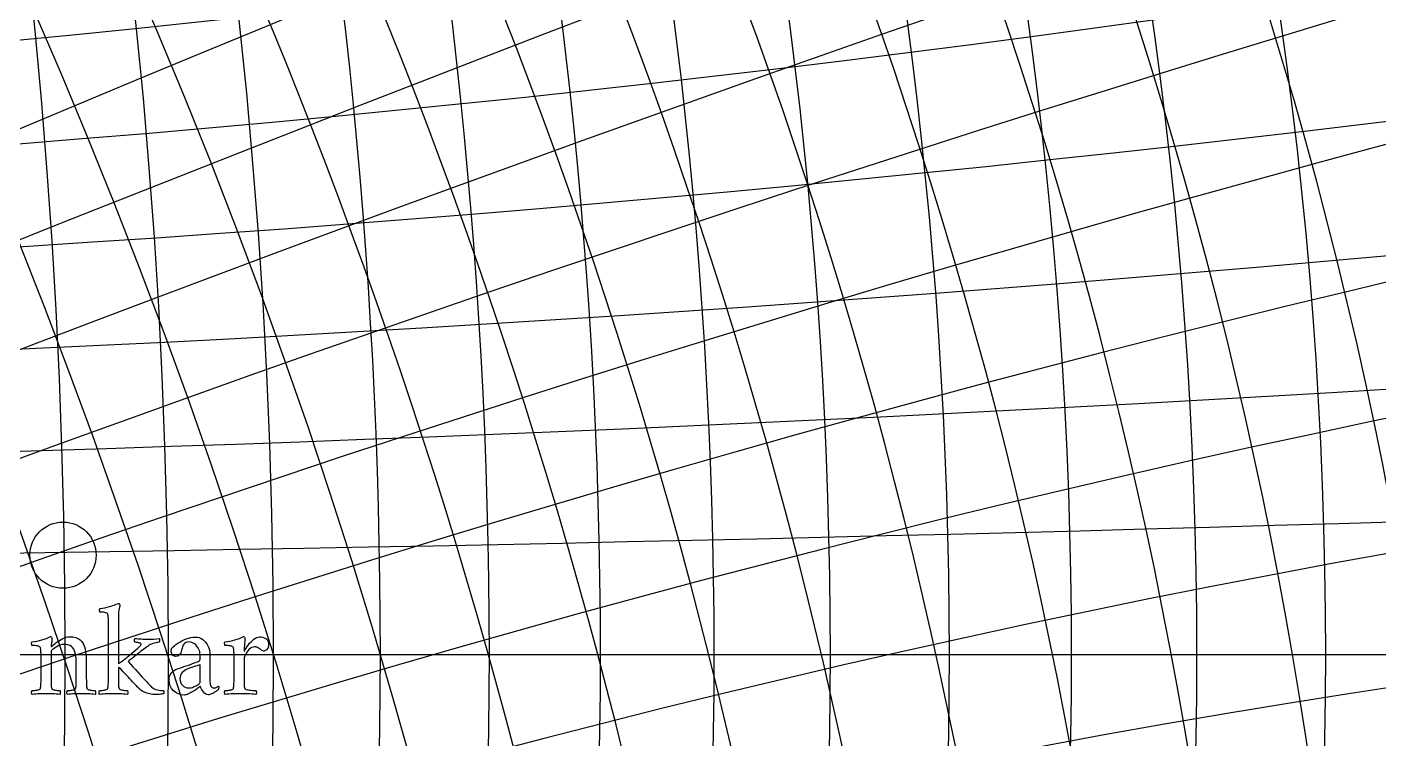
# Model space of a CAD drawing. Header units: millimetres. Extents: x -78 to 78, y -78 to 97.
# Drawn here: x 25.04 to 48.07, y -1.44 to 10.69 of the extents above; entities that cross this region are included whole.
import ezdxf

# ---------------------------------------------------------------- set-up
doc = ezdxf.new("R2010")
doc.units = ezdxf.units.MM
for name, color, linetype in [('CUT_OUTER', 1, 'Continuous'), ('ENGRAVE', 7, 'Continuous'), ('ENGRAVE_FINE', 8, 'Continuous'), ('TEXT', 5, 'Continuous')]:
    doc.layers.add(name, color=color, linetype=linetype)

msp = doc.modelspace()

# ---------------------------------------------------------------- linework, layer by layer
at = {"layer": 'CUT_OUTER'}
msp.add_arc((-0.0002, -0.0002), 77.9998, 178.593623, 0.21968, dxfattribs=at)
at = {"layer": 'ENGRAVE'}
msp.add_lwpolyline([(-70.59, 0), (70.59, 0)], dxfattribs=at)
msp.add_lwpolyline([(-70.59, 0), (70.59, 0)], dxfattribs=at)
msp.add_lwpolyline([(-70.59, 0), (70.59, 0)], dxfattribs=at)
for centre, radius in [((0, 0), 76.44), ((0, 0), 76.44), ((0, 0), 74.3925), ((0, 0), 70.59), ((0, 0), 70.59), ((0, 0), 70.59), ((25.6533, 1.6943), 0.5647)]:
    msp.add_circle(centre, radius, dxfattribs=at)
for centre, radius, start, end in [((-84.1259, 0), 109.8185, 320, 40), ((-59.232, 0), 92.1487, 310, 50), ((-40.7552, 0), 81.5103, 300, 60), ((-25.6927, 0), 75.1203, 290, 70), ((-12.4469, 0), 71.679, 280, 80), ((0, 406.5116), 400.3358, 260, 280)]:
    msp.add_arc(centre, radius, start, end, dxfattribs=at)
at = {"layer": 'ENGRAVE_FINE'}
for centre, radius, start, end in [((-77.0355, 0), 104.4864, 317.5, 42.5), ((-70.59, 0), 99.8293, 315, 45), ((-64.6838, 0), 95.7442, 312.5, 47.5), ((-54.1656, 0), 88.9767, 307.5, 52.5), ((-49.4277, 0), 86.1745, 305, 55), ((-44.9708, 0), 83.6978, 302.5, 57.5), ((-36.7468, 0), 79.5819, 297.5, 62.5), ((-32.9167, 0), 77.8874, 295, 65), ((-29.2393, 0), 76.4061, 292.5, 67.5), ((-22.2569, 0), 74.0157, 287.5, 72.5), ((-18.9145, 0), 73.0801, 285, 75), ((-15.6494, 0), 72.3039, 282.5, 77.5), ((-9.2933, 0), 71.1991, 277.5, 82.5), ((-6.1758, 0), 70.8596, 275, 85), ((-3.082, 0), 70.6573, 272.499999, 87.500001), ((-2.8246, -1.2331), 70.6573, 296.083333, 111.083334), ((-5.66, -2.4708), 70.8596, 298.583333, 108.583334), ((-8.5172, -3.7181), 71.1991, 301.083333, 106.083334), ((-11.4073, -4.9798), 71.679, 303.583333, 103.583333), ((-14.3424, -6.2611), 72.3039, 306.083333, 101.083333), ((-17.3348, -7.5674), 73.0801, 308.583333, 98.583333), ((-20.398, -8.9046), 74.0157, 311.083333, 96.083333), ((-23.5468, -10.2792), 75.1203, 313.583333, 93.583333), ((2.8246, 1.2331), 70.6573, 116.083333, 291.083334), ((5.66, 2.4708), 70.8596, 118.583333, 288.583334), ((8.5172, 3.7181), 71.1991, 121.083333, 286.083334), ((11.4073, 4.9798), 71.679, 123.583333, 283.583333), ((14.3424, 6.2611), 72.3039, 126.083333, 281.083333), ((17.3348, 7.5674), 73.0801, 128.583333, 278.583333), ((20.398, 8.9046), 74.0157, 131.083333, 276.083333), ((23.5468, 10.2792), 75.1203, 133.583333, 273.583333), ((26.7972, 11.6981), 76.4061, 136.083333, 271.083333), ((30.1674, 13.1694), 77.8874, 138.583333, 268.583333), ((33.6777, 14.7018), 79.5819, 141.083333, 266.083333), ((37.3513, 16.3054), 81.5103, 143.583333, 263.583333), ((41.2148, 17.992), 83.6978, 146.083333, 261.083333), ((45.2994, 19.7751), 86.1745, 148.583333, 258.583333), ((49.6417, 21.6707), 88.9767, 151.083333, 256.083333), ((54.2849, 23.6977), 92.1487, 153.583333, 253.583333), ((59.2814, 25.8789), 95.7442, 156.083333, 251.083333), ((64.6943, 28.2418), 99.8293, 158.583333, 248.583333), ((70.6014, 30.8205), 104.4864, 161.083333, 246.083333), ((77.0996, 33.6573), 109.8185, 163.583333, 243.583333), ((84.3112, 36.8055), 115.9568, 166.083333, 241.083333), ((92.393, 40.3335), 123.0699, 168.583333, 238.583333), ((101.5497, 44.3308), 131.3792, 171.083333, 236.083333), ((112.0538, 48.9163), 141.18, 173.583333, 233.583333), ((124.2765, 54.252), 152.8754, 176.083333, 231.083333), ((138.7373, 60.5648), 167.0302, 178.583333, 228.583333), ((-26.7972, -11.6981), 76.4061, 316.083333, 91.083333), ((156.1858, 68.1818), 184.4606, 181.083333, 226.083333), ((177.746, 77.5938), 206.3914, 183.583333, 223.583333), ((205.184, 89.5716), 234.7477, 186.083333, 221.083333), ((241.4423, 105.3999), 272.7388, 188.583333, 218.583333), ((291.817, 127.3906), 326.1418, 191.083333, 216.083333), ((366.8994, 160.1673), 406.5116, 193.583333, 213.583333), ((491.4017, 214.5179), 540.811, 196.083333, 211.083333), ((739.4588, 322.8055), 809.9294, 198.5833333, 208.5833333), ((1481.7422, 646.844), 1618.3171, 201.0833333, 206.0833333), ((-1481.7422, -646.844), 1618.3171, 21.0833333, 26.0833333), ((-739.4588, -322.8055), 809.9294, 18.5833333, 28.5833333), ((-491.4017, -214.5179), 540.811, 16.083333, 31.083333), ((-366.8994, -160.1673), 406.5116, 13.583333, 33.583333), ((-291.817, -127.3906), 326.1418, 11.083333, 36.083333), ((-241.4423, -105.3999), 272.7388, 8.583333, 38.583333), ((-205.184, -89.5716), 234.7477, 6.083333, 41.083333), ((-177.746, -77.5938), 206.3914, 3.583333, 43.583333), ((-156.1858, -68.1818), 184.4606, 1.083333, 46.083333), ((-138.7373, -60.5648), 167.0302, 358.583333, 48.583333), ((-124.2765, -54.252), 152.8754, 356.083333, 51.083333), ((-112.0538, -48.9163), 141.18, 353.583333, 53.583333), ((-101.5497, -44.3308), 131.3792, 351.083333, 56.083333), ((-92.393, -40.3335), 123.0699, 348.583333, 58.583333), ((-84.3112, -36.8055), 115.9568, 346.083333, 61.083333), ((-77.0996, -33.6573), 109.8185, 343.583333, 63.583333), ((-70.6014, -30.8205), 104.4864, 341.083333, 66.083333), ((-64.6943, -28.2418), 99.8293, 338.583333, 68.583333), ((-59.2814, -25.8789), 95.7442, 336.083333, 71.083333), ((-54.2849, -23.6977), 92.1487, 333.583333, 73.583333), ((-49.6417, -21.6707), 88.9767, 331.083333, 76.083333), ((-45.2994, -19.7751), 86.1745, 328.583333, 78.583333), ((-41.2148, -17.992), 83.6978, 326.083333, 81.083333), ((-37.3513, -16.3054), 81.5103, 323.583333, 83.583333), ((-33.6777, -14.7018), 79.5819, 321.083333, 86.083333), ((-30.1674, -13.1694), 77.8874, 318.583333, 88.583333), ((-52.5625, 120.4063), 110.8041, 261.083333, 326.083333), ((-56.4836, 129.3885), 122.2655, 263.583333, 323.583333), ((-61.1628, 140.1071), 135.6021, 266.083333, 321.083333), ((-66.8258, 153.0797), 151.3807, 268.583333, 318.583333), ((-73.7994, 169.0543), 170.4193, 271.083333, 316.083333), ((-82.5736, 189.1534), 193.9444, 273.583333, 313.583333), ((-93.9184, 215.1414), 223.8829, 276.083333, 311.083333), ((-109.118, 249.9594), 263.4455, 278.583333, 308.583333), ((-130.4836, 298.9021), 318.4109, 281.083333, 306.083333), ((-162.6382, 372.5594), 400.3358, 283.583333, 303.583333), ((-216.369, 495.642), 536.1843, 286.083333, 301.083333), ((-324.0386, 742.2834), 806.8474, 288.5833333, 298.5833333), ((-647.4603, 1483.1539), 1616.7768, 291.0833333, 296.0833333), ((647.4603, -1483.1539), 1616.7768, 111.0833333, 116.0833333), ((324.0386, -742.2834), 806.8474, 108.5833333, 118.5833333), ((216.369, -495.642), 536.1843, 106.083333, 121.083333), ((0, 272.7388), 263.4455, 255, 285), ((162.6382, -372.5594), 400.3358, 103.583333, 123.583333), ((0, 326.1418), 318.4109, 257.5, 282.5), ((130.4836, -298.9021), 318.4109, 101.083333, 126.083333), ((109.118, -249.9594), 263.4455, 98.583333, 128.583333), ((0, 540.811), 536.1843, 262.5, 277.5), ((93.9184, -215.1414), 223.8829, 96.083333, 131.083333), ((0, 809.9294), 806.8474, 265, 275), ((82.5736, -189.1534), 193.9444, 93.583333, 133.583333), ((0, 1618.3171), 1616.7768, 267.5, 272.5), ((73.7994, -169.0543), 170.4193, 91.083333, 136.083333)]:
    msp.add_arc(centre, radius, start, end, dxfattribs=at)
at = {"layer": 'TEXT'}
for points in [[(26.5972, -0.4132), (26.5973, -0.4378), (26.5975, -0.4616), (26.5978, -0.4845), (26.5983, -0.5065), (26.5994, -0.5272), (26.6015, -0.5458), (26.6045, -0.5625), (26.6086, -0.5771), (26.6124, -0.5827), (26.6191, -0.5879), (26.6289, -0.5929), (26.6416, -0.5976), (26.6561, -0.6018), (26.6712, -0.6053), (26.6869, -0.6081), (26.7031, -0.6101), (26.7184, -0.6116), (26.7313, -0.6127), (26.7417, -0.6133), (26.7498, -0.6136), (26.7528, -0.619), (26.7552, -0.6261), (26.7568, -0.6349), (26.7577, -0.6454), (26.7577, -0.656), (26.7563, -0.6648), (26.7537, -0.6719), (26.7498, -0.6773), (26.7166, -0.6751), (26.6854, -0.673), (26.6563, -0.6711), (26.6291, -0.6693), (26.602, -0.6679), (26.5733, -0.6668), (26.5428, -0.6661), (26.5107, -0.6659), (26.4796, -0.6661), (26.45, -0.6668), (26.4221, -0.6679), (26.3957, -0.6693), (26.369, -0.6711), (26.3402, -0.673), (26.3092, -0.6751), (26.2761, -0.6773), (26.2722, -0.6719), (26.2696, -0.6648), (26.2682, -0.656), (26.2682, -0.6454), (26.2691, -0.6349), (26.2707, -0.6261), (26.2731, -0.619), (26.2761, -0.6136), (26.2841, -0.6133), (26.2943, -0.6127), (26.3069, -0.6116), (26.3217, -0.6101), (26.3375, -0.6081), (26.353, -0.6053), (26.3682, -0.6018), (26.3831, -0.5976), (26.3962, -0.5929), (26.4059, -0.5879), (26.4122, -0.5827), (26.415, -0.5771), (26.4191, -0.5625), (26.4221, -0.5458), (26.4242, -0.5272), (26.4253, -0.5065), (26.4258, -0.4845), (26.4261, -0.4616), (26.4263, -0.4378), (26.4264, -0.4132), (26.4264, 0.5705), (26.4263, 0.5837), (26.4261, 0.5981), (26.4258, 0.6139), (26.4253, 0.6309), (26.4242, 0.6476), (26.4221, 0.6625), (26.4191, 0.6755), (26.415, 0.6867), (26.4086, 0.698), (26.3982, 0.7072), (26.3841, 0.714), (26.3661, 0.7185), (26.3458, 0.7215), (26.3248, 0.7237), (26.3031, 0.7249), (26.2807, 0.7254), (26.2796, 0.7272), (26.2787, 0.7325), (26.2779, 0.7414), (26.2773, 0.7538), (26.2772, 0.7664), (26.2781, 0.7758), (26.28, 0.7818), (26.283, 0.7846), (26.3248, 0.7901), (26.3661, 0.7974), (26.4068, 0.8066), (26.4469, 0.8176), (26.4862, 0.8301), (26.5243, 0.8435), (26.5613, 0.8579), (26.5972, 0.8734), (26.6017, 0.8726), (26.606, 0.8703), (26.6102, 0.8663), (26.6143, 0.8609), (26.6178, 0.8547), (26.6203, 0.8486), (26.6217, 0.8427), (26.6222, 0.837), (26.6215, 0.8338), (26.6191, 0.8244), (26.6152, 0.8088), (26.6097, 0.7869), (26.6042, 0.7591), (26.6003, 0.7259), (26.598, 0.6874), (26.5972, 0.6434), (26.5972, -0.149), (26.6132, -0.1416), (26.6316, -0.1308), (26.6525, -0.1166), (26.6758, -0.0989), (26.7007, -0.079), (26.7267, -0.0579), (26.7537, -0.0357), (26.7816, -0.0124), (26.8231, 0.0225), (26.8611, 0.0542), (26.8954, 0.0828), (26.9262, 0.1083), (26.9516, 0.1302), (26.9698, 0.1481), (26.9807, 0.1621), (26.9843, 0.172), (26.983, 0.1804), (26.9789, 0.1874), (26.9721, 0.193), (26.9627, 0.1971), (26.9516, 0.2003), (26.9402, 0.2031), (26.9283, 0.2054), (26.916, 0.2073), (26.9043, 0.2088), (26.8944, 0.2099), (26.8861, 0.2105), (26.8796, 0.2108), (26.8756, 0.2173), (26.873, 0.2256), (26.8717, 0.2355), (26.8716, 0.2472), (26.8727, 0.2583), (26.8747, 0.2665), (26.8778, 0.2719), (26.8818, 0.2745), (26.9063, 0.2723), (26.9319, 0.2702), (26.9587, 0.2683), (26.9866, 0.2665), (27.0148, 0.265), (27.0424, 0.264), (27.0694, 0.2633), (27.0959, 0.2631), (27.1517, 0.2638), (27.2029, 0.266), (27.2496, 0.2695), (27.2917, 0.2745), (27.2946, 0.269), (27.2965, 0.2617), (27.2975, 0.2525), (27.2974, 0.2415), (27.2966, 0.2306), (27.2954, 0.2219), (27.2938, 0.2152), (27.2917, 0.2108), (27.2783, 0.2099), (27.2607, 0.2073), (27.239, 0.2031), (27.2132, 0.1971), (27.1865, 0.1895), (27.1622, 0.1806), (27.1404, 0.1702), (27.1209, 0.1584), (27.1145, 0.1537), (27.1044, 0.1464), (27.0906, 0.1366), (27.0731, 0.1242), (27.0528, 0.1097), (27.0307, 0.0935), (27.0067, 0.0755), (26.9809, 0.0559), (26.9538, 0.0351), (26.9262, 0.0138), (26.8981, -0.0081), (26.8693, -0.0306), (26.8408, -0.0531), (26.8132, -0.075), (26.7867, -0.0964), (26.7611, -0.1172), (26.8031, -0.1618), (26.8448, -0.2068), (26.8862, -0.2523), (26.9274, -0.2982), (26.9672, -0.3429), (27.0048, -0.3847), (27.0401, -0.4237), (27.0731, -0.4599), (27.1026, -0.4917), (27.1272, -0.5176), (27.147, -0.5378), (27.1619, -0.5521), (27.1845, -0.5689), (27.2089, -0.5828), (27.2351, -0.5939), (27.2632, -0.6022), (27.2914, -0.608), (27.3176, -0.6119), (27.342, -0.6137), (27.3646, -0.6136), (27.3666, -0.6168), (27.3683, -0.6218), (27.3695, -0.6287), (27.3703, -0.6375), (27.3705, -0.6465), (27.37, -0.6543), (27.3688, -0.6607), (27.3669, -0.6659), (27.3592, -0.6682), (27.3475, -0.6705), (27.3318, -0.6728), (27.3122, -0.675), (27.2904, -0.677), (27.2684, -0.6785), (27.246, -0.6793), (27.2234, -0.6796), (27.1759, -0.6774), (27.1312, -0.6708), (27.0893, -0.6597), (27.0503, -0.6443), (27.0159, -0.6271), (26.9877, -0.611), (26.9658, -0.5958), (26.9501, -0.5817), (26.9482, -0.5796), (26.9425, -0.5734), (26.9329, -0.5631), (26.9194, -0.5487), (26.9028, -0.5309), (26.8838, -0.5105), (26.8624, -0.4876), (26.8386, -0.4621), (26.8132, -0.435), (26.7873, -0.4072), (26.7609, -0.3787), (26.7338, -0.3494), (26.7069, -0.3202), (26.6809, -0.2919), (26.6557, -0.2645), (26.6314, -0.2378), (26.6275, -0.2335), (26.6228, -0.2296), (26.6173, -0.2261), (26.6109, -0.223), (26.6049, -0.2205), (26.6006, -0.2188), (26.5981, -0.2177), (26.5972, -0.2173)], [(25.7638, 0.3041), (25.8204, 0.301), (25.8697, 0.2916), (25.9115, 0.2759), (25.9459, 0.254), (25.9742, 0.2256), (25.9975, 0.1903), (26.0158, 0.1481), (26.0291, 0.0992), (26.0385, 0.0432), (26.0453, -0.0198), (26.0493, -0.09), (26.0507, -0.1672), (26.0507, -0.4132), (26.0508, -0.4378), (26.051, -0.4616), (26.0513, -0.4845), (26.0518, -0.5065), (26.0529, -0.5272), (26.055, -0.5458), (26.058, -0.5625), (26.0621, -0.5771), (26.0659, -0.5827), (26.0726, -0.5879), (26.0824, -0.5929), (26.0951, -0.5976), (26.1095, -0.6018), (26.1244, -0.6053), (26.1397, -0.6081), (26.1554, -0.6101), (26.1702, -0.6116), (26.1828, -0.6127), (26.193, -0.6133), (26.201, -0.6136), (26.204, -0.619), (26.2064, -0.6261), (26.208, -0.6349), (26.209, -0.6454), (26.2089, -0.656), (26.2075, -0.6648), (26.2049, -0.6719), (26.201, -0.6773), (26.1679, -0.6751), (26.1369, -0.673), (26.1081, -0.6711), (26.0814, -0.6693), (26.0549, -0.6679), (26.0265, -0.6668), (25.9963, -0.6661), (25.9642, -0.6659), (25.933, -0.6661), (25.9033, -0.6668), (25.8749, -0.6679), (25.848, -0.6693), (25.8208, -0.6711), (25.7917, -0.673), (25.7605, -0.6751), (25.7273, -0.6773), (25.7234, -0.6719), (25.7208, -0.6648), (25.7194, -0.656), (25.7194, -0.6454), (25.7203, -0.6349), (25.7219, -0.6261), (25.7243, -0.619), (25.7273, -0.6136), (25.7354, -0.6133), (25.7458, -0.6127), (25.7587, -0.6116), (25.774, -0.6101), (25.7903, -0.6081), (25.8062, -0.6053), (25.8216, -0.6018), (25.8366, -0.5976), (25.8497, -0.5929), (25.8594, -0.5879), (25.8657, -0.5827), (25.8685, -0.5771), (25.8726, -0.5625), (25.8756, -0.5458), (25.8777, -0.5272), (25.8788, -0.5065), (25.8793, -0.4845), (25.8796, -0.4616), (25.8798, -0.4378), (25.8799, -0.4132), (25.8799, -0.19), (25.8788, -0.1243), (25.8754, -0.0662), (25.8697, -0.0156), (25.8617, 0.0274), (25.8507, 0.0639), (25.8361, 0.0949), (25.8177, 0.1203), (25.7957, 0.1402), (25.7693, 0.1551), (25.7382, 0.1658), (25.7022, 0.1722), (25.6613, 0.1743), (25.6403, 0.1727), (25.6183, 0.1678), (25.5953, 0.1596), (25.5714, 0.1481), (25.5477, 0.1348), (25.5255, 0.1211), (25.505, 0.1069), (25.486, 0.0923), (25.47, 0.0787), (25.4586, 0.0673), (25.4518, 0.0582), (25.4495, 0.0514), (25.4495, -0.4132), (25.4496, -0.4378), (25.4498, -0.4616), (25.4502, -0.4845), (25.4507, -0.5065), (25.4517, -0.5272), (25.4538, -0.5458), (25.4569, -0.5625), (25.4609, -0.5771), (25.4647, -0.5827), (25.4715, -0.5879), (25.4812, -0.5929), (25.4939, -0.5976), (25.5084, -0.6018), (25.5233, -0.6053), (25.5386, -0.6081), (25.5543, -0.6101), (25.5691, -0.6116), (25.5816, -0.6127), (25.5919, -0.6133), (25.5998, -0.6136), (25.6029, -0.619), (25.6052, -0.6261), (25.6069, -0.6349), (25.6078, -0.6454), (25.6077, -0.656), (25.6064, -0.6648), (25.6037, -0.6719), (25.5998, -0.6773), (25.5667, -0.6751), (25.5358, -0.673), (25.507, -0.6711), (25.4803, -0.6693), (25.4537, -0.6679), (25.4253, -0.6668), (25.3951, -0.6661), (25.363, -0.6659), (25.3318, -0.6661), (25.3021, -0.6668), (25.2738, -0.6679), (25.2469, -0.6693), (25.2197, -0.6711), (25.1905, -0.673), (25.1594, -0.6751), (25.1262, -0.6773), (25.1223, -0.6719), (25.1196, -0.6648), (25.1183, -0.656), (25.1182, -0.6454), (25.1191, -0.6349), (25.1208, -0.6261), (25.1231, -0.619), (25.1262, -0.6136), (25.1342, -0.6133), (25.1447, -0.6127), (25.1576, -0.6116), (25.1729, -0.6101), (25.1892, -0.6081), (25.205, -0.6053), (25.2205, -0.6018), (25.2355, -0.5976), (25.2486, -0.5929), (25.2583, -0.5879), (25.2645, -0.5827), (25.2674, -0.5771), (25.2714, -0.5625), (25.2745, -0.5458), (25.2766, -0.5272), (25.2776, -0.5065), (25.2781, -0.4845), (25.2785, -0.4616), (25.2787, -0.4378), (25.2788, -0.4132), (25.2788, -0.0079), (25.2787, 0.0047), (25.2785, 0.0195), (25.2781, 0.0366), (25.2776, 0.0559), (25.2766, 0.0751), (25.2745, 0.0918), (25.2714, 0.1059), (25.2674, 0.1174), (25.2624, 0.1269), (25.2543, 0.1348), (25.243, 0.1411), (25.2287, 0.1459), (25.2127, 0.1494), (25.1968, 0.1521), (25.1808, 0.154), (25.1649, 0.155), (25.1504, 0.1555), (25.1387, 0.1558), (25.1299, 0.156), (25.1239, 0.1561), (25.1228, 0.1595), (25.1216, 0.1652), (25.1205, 0.1732), (25.1194, 0.1834), (25.1188, 0.194), (25.1194, 0.2028), (25.1211, 0.2099), (25.1239, 0.2153), (25.1669, 0.2217), (25.2093, 0.2295), (25.2511, 0.2388), (25.2924, 0.2495), (25.3324, 0.2617), (25.3704, 0.2756), (25.4064, 0.2913), (25.4404, 0.3087), (25.4449, 0.3078), (25.4493, 0.3053), (25.4535, 0.301), (25.4575, 0.295), (25.461, 0.2885), (25.4635, 0.2825), (25.465, 0.2771), (25.4655, 0.2722), (25.4653, 0.2675), (25.4646, 0.26), (25.4636, 0.2498), (25.4621, 0.2369), (25.4604, 0.2228), (25.4586, 0.2088), (25.4569, 0.1949), (25.4552, 0.1811), (25.4537, 0.1686), (25.4527, 0.1584), (25.452, 0.1504), (25.4518, 0.1447), (25.4521, 0.1407), (25.453, 0.1379), (25.4544, 0.1362), (25.4564, 0.1356), (25.4577, 0.1359), (25.4592, 0.1367), (25.4611, 0.1382), (25.4632, 0.1402), (25.4764, 0.1535), (25.4931, 0.1686), (25.5134, 0.1854), (25.5372, 0.2039), (25.5635, 0.2228), (25.591, 0.2406), (25.6198, 0.2575), (25.6499, 0.2734), (25.6801, 0.2868), (25.7091, 0.2964), (25.737, 0.3022), (25.7638, 0.3041)], [(27.9134, 0.2996), (27.9447, 0.297), (27.9751, 0.2893), (28.0045, 0.2765), (28.0329, 0.2586), (28.0594, 0.2364), (28.0833, 0.2108), (28.1044, 0.1817), (28.1229, 0.1493), (28.1378, 0.114), (28.1485, 0.0764), (28.1549, 0.0366), (28.157, -0.0056), (28.157, -0.4633), (28.158, -0.4841), (28.161, -0.5034), (28.166, -0.5211), (28.1729, -0.5373), (28.1822, -0.5507), (28.194, -0.5603), (28.2084, -0.5661), (28.2253, -0.568), (28.2404, -0.5672), (28.2538, -0.5646), (28.2655, -0.5603), (28.2754, -0.5544), (28.2837, -0.5482), (28.2902, -0.5435), (28.2951, -0.5403), (28.2982, -0.5384), (28.3003, -0.5388), (28.3022, -0.5401), (28.3037, -0.5423), (28.305, -0.5452), (28.306, -0.5485), (28.3067, -0.5515), (28.3072, -0.5542), (28.3073, -0.5566), (28.3066, -0.5687), (28.3044, -0.58), (28.3009, -0.5904), (28.2959, -0.5999), (28.288, -0.6062), (28.278, -0.6136), (28.2658, -0.6221), (28.2515, -0.6318), (28.236, -0.6417), (28.2202, -0.6511), (28.2041, -0.66), (28.1877, -0.6682), (28.1717, -0.6752), (28.1567, -0.6802), (28.1427, -0.6832), (28.1297, -0.6841), (28.1064, -0.6812), (28.0844, -0.6722), (28.0637, -0.6572), (28.0443, -0.6363), (28.0271, -0.6123), (28.0133, -0.5879), (28.0027, -0.5633), (27.9953, -0.5384), (27.9893, -0.544), (27.9802, -0.5515), (27.9682, -0.561), (27.9532, -0.5726), (27.9361, -0.5852), (27.9176, -0.5979), (27.8979, -0.6108), (27.8769, -0.6238), (27.8554, -0.6365), (27.8339, -0.6483), (27.8127, -0.6592), (27.7915, -0.6693), (27.7713, -0.6778), (27.7525, -0.6839), (27.7354, -0.6875), (27.7198, -0.6887), (27.6673, -0.6841), (27.619, -0.6702), (27.5751, -0.6471), (27.5354, -0.6147), (27.5025, -0.5756), (27.479, -0.5324), (27.4649, -0.4851), (27.4602, -0.4337), (27.4626, -0.4007), (27.4696, -0.3702), (27.4814, -0.3421), (27.4978, -0.3164), (27.5165, -0.2941), (27.5351, -0.2763), (27.5535, -0.2628), (27.5718, -0.2538), (27.6046, -0.2422), (27.6393, -0.2302), (27.6758, -0.2177), (27.7141, -0.2048), (27.7528, -0.1918), (27.7901, -0.1789), (27.8262, -0.1662), (27.861, -0.1536), (27.8929, -0.1418), (27.9202, -0.1314), (27.943, -0.1224), (27.9612, -0.1149), (27.9694, -0.1112), (27.976, -0.1072), (27.9808, -0.1027), (27.9839, -0.0978), (27.9859, -0.0915), (27.9874, -0.0827), (27.9882, -0.0715), (27.9885, -0.0579), (27.9885, 0.0013), (27.9869, 0.0262), (27.9822, 0.0511), (27.9744, 0.0758), (27.9635, 0.1003), (27.9498, 0.1238), (27.9339, 0.1453), (27.9156, 0.1648), (27.8951, 0.1823), (27.8728, 0.1967), (27.849, 0.2071), (27.8238, 0.2132), (27.7972, 0.2153), (27.7706, 0.213), (27.7477, 0.2062), (27.7285, 0.1948), (27.713, 0.1789), (27.7003, 0.1588), (27.6896, 0.135), (27.681, 0.1076), (27.6743, 0.0764), (27.66, 0.0296), (27.6378, -0.0039), (27.6077, -0.0239), (27.5695, -0.0306), (27.5524, -0.0288), (27.5374, -0.0232), (27.5245, -0.014), (27.5137, -0.001), (27.5053, 0.0141), (27.4992, 0.0297), (27.4956, 0.0459), (27.4944, 0.0627), (27.4947, 0.0669), (27.4955, 0.0727), (27.4969, 0.08), (27.4989, 0.0889), (27.5013, 0.098), (27.5041, 0.1057), (27.507, 0.1122), (27.5103, 0.1174), (27.5292, 0.134), (27.5519, 0.1521), (27.5782, 0.1716), (27.6082, 0.1925), (27.6412, 0.2135), (27.6763, 0.233), (27.7135, 0.251), (27.7528, 0.2677), (27.7932, 0.2816), (27.8334, 0.2916), (27.8734, 0.2976), (27.9134, 0.2996)], [(29.0086, 0.3018), (29.03, 0.3006), (29.0508, 0.297), (29.071, 0.2909), (29.0906, 0.2825), (29.1085, 0.2723), (29.1236, 0.2611), (29.1359, 0.249), (29.1453, 0.2358), (29.1474, 0.2308), (29.1493, 0.225), (29.1508, 0.2183), (29.1521, 0.2108), (29.1531, 0.2026), (29.1538, 0.1942), (29.1542, 0.1856), (29.1544, 0.1766), (29.1526, 0.148), (29.1473, 0.1237), (29.1384, 0.1036), (29.1259, 0.0878), (29.1123, 0.0758), (29.1, 0.0673), (29.089, 0.0622), (29.0792, 0.0605), (29.068, 0.0615), (29.057, 0.0644), (29.0464, 0.0694), (29.036, 0.0764), (29.0259, 0.0841), (29.016, 0.0912), (29.0065, 0.0978), (28.9973, 0.1037), (28.9892, 0.1092), (28.981, 0.1143), (28.9727, 0.1189), (28.9642, 0.1231), (28.9548, 0.1266), (28.9435, 0.1291), (28.9303, 0.1306), (28.9153, 0.1311), (28.8919, 0.1286), (28.8695, 0.1211), (28.848, 0.1086), (28.8276, 0.0912), (28.8086, 0.0708), (28.7915, 0.0494), (28.7762, 0.0269), (28.7627, 0.0035), (28.7518, -0.019), (28.7439, -0.0386), (28.7392, -0.0554), (28.7377, -0.0693), (28.7377, -0.4132), (28.7377, -0.4378), (28.738, -0.4616), (28.7383, -0.4845), (28.7388, -0.5065), (28.7399, -0.5272), (28.7419, -0.5458), (28.745, -0.5625), (28.7491, -0.5771), (28.7536, -0.5827), (28.7627, -0.5879), (28.7764, -0.5929), (28.7946, -0.5976), (28.8154, -0.6018), (28.8367, -0.6053), (28.8586, -0.6081), (28.8811, -0.6101), (28.9019, -0.6116), (28.9187, -0.6127), (28.9315, -0.6133), (28.9403, -0.6136), (28.9434, -0.619), (28.9457, -0.6261), (28.9474, -0.6349), (28.9483, -0.6454), (28.9482, -0.656), (28.9469, -0.6648), (28.9442, -0.6719), (28.9403, -0.6773), (28.906, -0.6751), (28.8714, -0.673), (28.8366, -0.6711), (28.8014, -0.6693), (28.7664, -0.6679), (28.732, -0.6668), (28.6981, -0.6661), (28.6648, -0.6659), (28.6332, -0.6661), (28.6022, -0.6668), (28.5717, -0.6679), (28.5418, -0.6693), (28.5117, -0.6711), (28.4804, -0.673), (28.4479, -0.6751), (28.4143, -0.6773), (28.4104, -0.6719), (28.4078, -0.6648), (28.4064, -0.656), (28.4063, -0.6454), (28.4073, -0.6349), (28.4089, -0.6261), (28.4113, -0.619), (28.4143, -0.6136), (28.4224, -0.6133), (28.4328, -0.6127), (28.4457, -0.6116), (28.461, -0.6101), (28.4773, -0.6081), (28.4932, -0.6053), (28.5086, -0.6018), (28.5236, -0.5976), (28.5367, -0.5929), (28.5464, -0.5879), (28.5527, -0.5827), (28.5555, -0.5771), (28.5596, -0.5625), (28.5626, -0.5458), (28.5647, -0.5272), (28.5657, -0.5065), (28.5662, -0.4845), (28.5666, -0.4616), (28.5668, -0.4378), (28.5669, -0.4132), (28.5669, 0.0013), (28.5668, 0.0135), (28.5666, 0.0274), (28.5662, 0.0431), (28.5657, 0.0605), (28.5647, 0.0777), (28.5626, 0.0929), (28.5596, 0.1061), (28.5555, 0.1174), (28.5505, 0.1269), (28.5424, 0.1348), (28.5312, 0.1411), (28.5168, 0.1459), (28.5008, 0.1494), (28.4849, 0.1521), (28.469, 0.154), (28.453, 0.155), (28.4385, 0.1555), (28.4268, 0.1558), (28.418, 0.156), (28.412, 0.1561), (28.4109, 0.1595), (28.4098, 0.1652), (28.4086, 0.1732), (28.4075, 0.1834), (28.4069, 0.194), (28.4075, 0.2028), (28.4092, 0.2099), (28.412, 0.2153), (28.455, 0.2217), (28.4974, 0.2295), (28.5393, 0.2388), (28.5805, 0.2495), (28.6205, 0.2617), (28.6585, 0.2756), (28.6945, 0.2913), (28.7286, 0.3087), (28.733, 0.3078), (28.7374, 0.3053), (28.7416, 0.301), (28.7456, 0.295), (28.7491, 0.2885), (28.7516, 0.2825), (28.7531, 0.2771), (28.7536, 0.2722), (28.7533, 0.2664), (28.7525, 0.2557), (28.751, 0.2402), (28.7491, 0.2199), (28.7468, 0.197), (28.7448, 0.174), (28.7429, 0.1509), (28.7411, 0.1276), (28.7396, 0.1064), (28.7385, 0.0892), (28.7379, 0.0762), (28.7377, 0.0673), (28.7379, 0.0643), (28.7385, 0.0622), (28.7396, 0.0609), (28.7411, 0.0605), (28.7427, 0.0606), (28.7442, 0.061), (28.7456, 0.0617), (28.7468, 0.0627), (28.7594, 0.0871), (28.7744, 0.1126), (28.7918, 0.139), (28.8117, 0.1663), (28.8334, 0.1932), (28.8564, 0.2182), (28.8806, 0.2411), (28.9062, 0.262), (28.9322, 0.2794), (28.958, 0.2919), (28.9835, 0.2993), (29.0086, 0.3018)], [(27.7949, -0.568), (27.8147, -0.5669), (27.8354, -0.5635), (27.8569, -0.5578), (27.8792, -0.5498), (27.9011, -0.5405), (27.9213, -0.5307), (27.9398, -0.5206), (27.9566, -0.51), (27.9706, -0.4998), (27.9805, -0.4909), (27.9865, -0.4833), (27.9885, -0.4769), (27.9885, -0.1741), (27.9654, -0.1813), (27.9395, -0.1894), (27.9108, -0.1984), (27.8792, -0.2082), (27.8483, -0.2179), (27.8217, -0.2265), (27.7994, -0.2339), (27.7813, -0.2401), (27.753, -0.2528), (27.7272, -0.268), (27.704, -0.2858), (27.6834, -0.3062), (27.6664, -0.3291), (27.6543, -0.3545), (27.6471, -0.3826), (27.6447, -0.4132), (27.6474, -0.443), (27.6555, -0.471), (27.669, -0.4971), (27.6879, -0.5213), (27.7108, -0.5418), (27.7363, -0.5563), (27.7644, -0.5651), (27.7949, -0.568)]]:
    msp.add_lwpolyline(points, close=True, dxfattribs=at)

doc.saveas('drawing.dxf')
